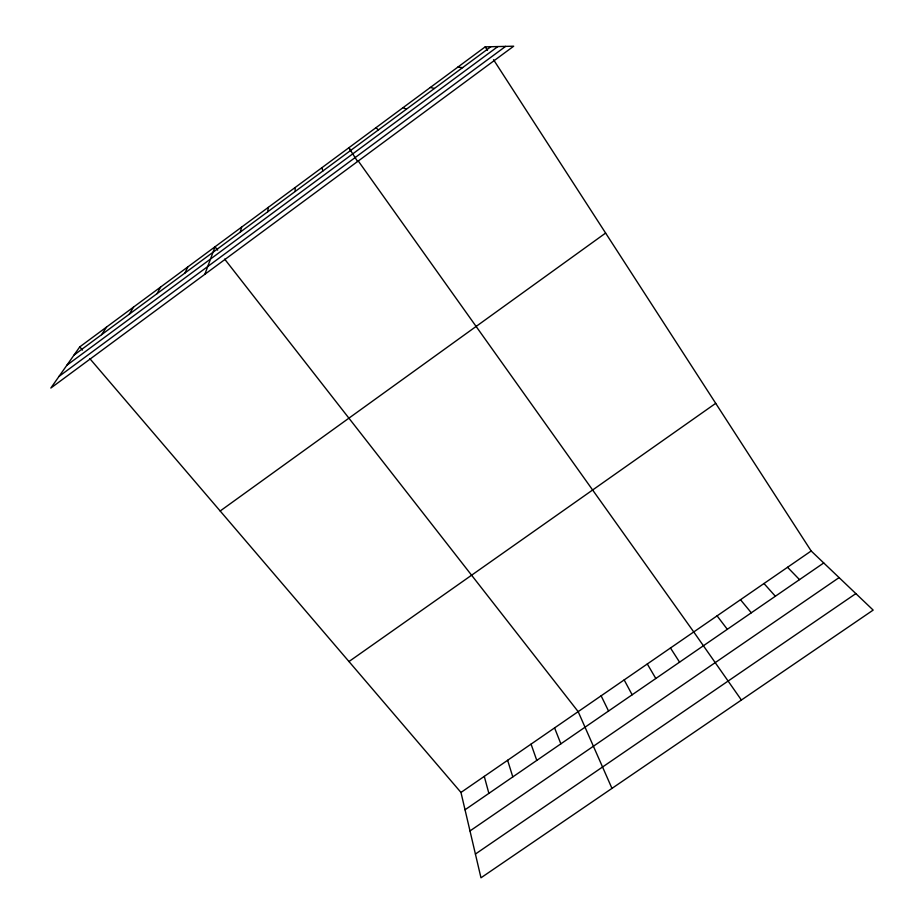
<?xml version="1.0" encoding="UTF-8"?>
<svg xmlns="http://www.w3.org/2000/svg" width="924" height="924" viewBox="0 0 924 924"><rect width="100%" height="100%" fill="white"/><g stroke="black" fill="none" stroke-linecap="round" stroke-linejoin="round"><path stroke-width="1.39" d="M267.717 211.792L268.26 207.392M240.309 232.074L241.603 227.131M204.851 274.301L215.038 246.777L217.66 250.138M184.985 272.996L187.78 266.955M157.08 293.647L160.614 287.052M129.279 314.206L133.564 307.068M101.582 334.696L106.618 327.015M79.764 346.881L50.843 388.045L513.686 46.2L485.216 46.858L79.764 346.881L82.525 350.092M74.001 355.093L490.875 46.72M66.874 365.234L497.874 46.558M59.021 376.414L505.613 46.385M220.178 510.995L605.613 233.067M348.983 661.538L715.719 403.338M460.972 792.446L811.18 550.981L873.157 610.094L480.977 877.8L460.972 792.446L89.859 358.674M465.038 809.771L823.734 562.959M469.993 830.942L839.096 577.604M475.41 854.042L855.867 593.601M457.738 67.186L462.601 67.637M430.353 87.445L434.43 88.473M403.083 107.623L406.375 109.228M375.918 127.731L378.436 129.903M787.548 567.278L799.503 579.625M763.986 583.529L775.363 596.234M740.494 599.722L751.293 612.797M224.659 259.101L578.17 711.642L611.965 788.38M717.082 615.858L727.315 629.302M351.351 151.27L348.845 147.759L357.6 161.481M358.004 160.614L693.751 631.958L741.394 700.034M485.216 46.858L487.479 50.358M493.52 59.69L811.18 550.981M670.477 647.99L679.567 662.15M647.297 663.986L655.821 678.493M624.174 679.925L632.143 694.779M601.131 695.807L608.546 711.018M554.573 727.904L560.868 743.832M531.057 744.12L536.786 760.394M507.623 760.279L512.797 776.911M321.887 167.718L322.857 171.009M484.268 776.391L488.877 793.37M295.022 187.595L295.241 191.441"/></g></svg>
